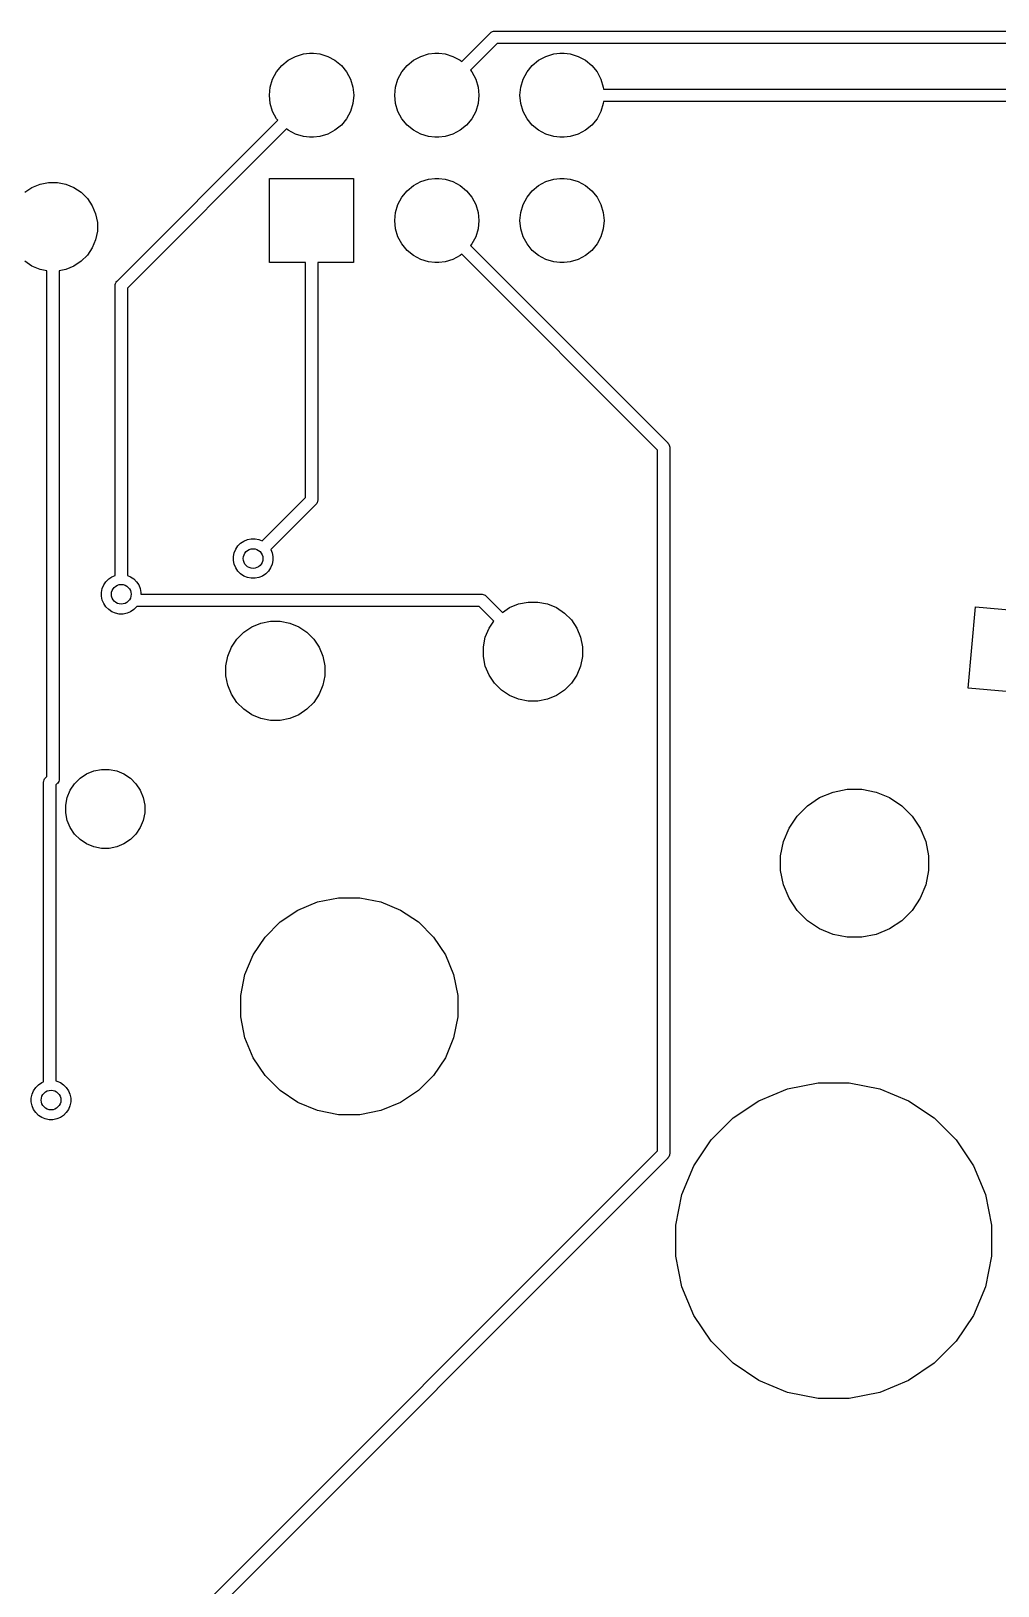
# Model space of a CAD drawing. Extents: x 3.67 to 7.92, y -5.42 to -1.8.
# Drawn here: x 5.134 to 5.906, y -3.061 to -1.82 of the extents above; entities that cross this region are included whole.
import ezdxf

# ---------------------------------------------------------------- set-up
doc = ezdxf.new("R2010")
doc.units = 0
doc.header["$MEASUREMENT"] = 0
doc.layers.add('BLACK', color=7, linetype='CONTINUOUS')

msp = doc.modelspace()

# ---------------------------------------------------------------- linework, layer by layer
at = {"layer": 'BLACK', "linetype": 'CONTINUOUS'}
for p, q in [((5.48783, -1.83434), (5.50029, -1.82189)), ((5.50029, -1.82189), (5.50044, -1.8217)), ((5.50044, -1.8217), (5.50063, -1.82155)), ((5.50063, -1.82155), (5.50119, -1.82109)), ((5.50063, -1.82155), (5.50063, -1.82155)), ((5.50119, -1.82109), (5.50204, -1.82063)), ((5.50119, -1.82109), (5.50119, -1.82109)), ((5.50119, -1.82109), (5.50119, -1.82109)), ((5.50204, -1.82063), (5.50297, -1.82035)), ((5.50297, -1.82035), (5.5037, -1.82028)), ((5.5037, -1.82028), (5.50394, -1.82025)), ((5.5037, -1.82028), (5.5037, -1.82028)), ((5.50394, -1.82025), (5.50418, -1.82028)), ((5.50418, -1.82028), (6.25311, -1.82028)), ((5.47763, -1.84454), (5.48783, -1.83434)), ((5.48783, -1.83434), (5.48783, -1.83434)), ((5.50598, -1.83012), (5.49479, -1.8413)), ((6.25131, -1.83012), (5.50598, -1.83012)), ((5.32972, -1.85277), (5.3339, -1.84768)), ((5.3339, -1.84768), (5.339, -1.8435)), ((5.339, -1.8435), (5.34481, -1.84039)), ((5.34481, -1.84039), (5.35112, -1.83848)), ((5.35112, -1.83848), (5.35603, -1.83799)), ((5.35603, -1.83799), (5.35932, -1.83799)), ((5.35932, -1.83799), (5.36424, -1.83848)), ((5.36424, -1.83848), (5.37055, -1.84039)), ((5.37055, -1.84039), (5.37636, -1.8435)), ((5.37636, -1.8435), (5.38145, -1.84768)), ((5.38145, -1.84768), (5.38564, -1.85277)), ((5.42972, -1.85277), (5.4339, -1.84768)), ((5.4339, -1.84768), (5.439, -1.8435)), ((5.439, -1.8435), (5.44481, -1.84039)), ((5.44481, -1.84039), (5.45112, -1.83848)), ((5.45112, -1.83848), (5.45603, -1.83799)), ((5.45603, -1.83799), (5.45932, -1.83799)), ((5.45932, -1.83799), (5.46424, -1.83848)), ((5.46424, -1.83848), (5.47055, -1.84039)), ((5.47055, -1.84039), (5.47636, -1.8435)), ((5.47636, -1.8435), (5.47763, -1.84454)), ((5.49479, -1.8413), (5.48459, -1.8515)), ((5.49479, -1.8413), (5.49479, -1.8413)), ((5.52972, -1.85277), (5.5339, -1.84768)), ((5.5339, -1.84768), (5.539, -1.8435)), ((5.539, -1.8435), (5.54481, -1.84039)), ((5.54481, -1.84039), (5.55112, -1.83848)), ((5.55112, -1.83848), (5.55603, -1.83799)), ((5.55603, -1.83799), (5.55932, -1.83799)), ((5.55932, -1.83799), (5.56424, -1.83848)), ((5.56424, -1.83848), (5.57055, -1.84039)), ((5.57055, -1.84039), (5.57636, -1.8435)), ((5.57636, -1.8435), (5.58145, -1.84768)), ((5.58145, -1.84768), (5.58564, -1.85277)), ((5.3247, -1.8649), (5.32661, -1.85859)), ((5.32661, -1.85859), (5.32972, -1.85277)), ((5.38564, -1.85277), (5.38874, -1.85859)), ((5.38874, -1.85859), (5.39066, -1.8649)), ((5.4247, -1.8649), (5.42661, -1.85859)), ((5.42661, -1.85859), (5.42972, -1.85277)), ((5.48459, -1.8515), (5.48564, -1.85277)), ((5.48564, -1.85277), (5.48874, -1.85859)), ((5.48874, -1.85859), (5.49066, -1.8649)), ((5.5247, -1.8649), (5.52661, -1.85859)), ((5.52661, -1.85859), (5.52972, -1.85277)), ((5.58564, -1.85277), (5.58874, -1.85859)), ((5.58874, -1.85859), (5.59066, -1.8649)), ((5.32405, -1.87146), (5.3247, -1.8649)), ((5.3247, -1.87802), (5.32405, -1.87146)), ((5.39066, -1.8649), (5.3913, -1.87146)), ((5.3913, -1.87146), (5.39066, -1.87802)), ((5.42405, -1.87146), (5.4247, -1.8649)), ((5.4247, -1.87802), (5.42405, -1.87146)), ((5.49066, -1.8649), (5.4913, -1.87146)), ((5.4913, -1.87146), (5.49066, -1.87802)), ((5.52405, -1.87146), (5.5247, -1.8649)), ((5.5247, -1.87802), (5.52405, -1.87146)), ((5.59066, -1.8649), (5.59082, -1.86654)), ((5.59082, -1.86654), (6.21767, -1.86654)), ((5.32661, -1.88433), (5.3247, -1.87802)), ((5.32972, -1.89014), (5.32661, -1.88433)), ((5.38874, -1.88433), (5.38564, -1.89014)), ((5.39066, -1.87802), (5.38874, -1.88433)), ((5.42661, -1.88433), (5.4247, -1.87802)), ((5.42972, -1.89014), (5.42661, -1.88433)), ((5.48874, -1.88433), (5.48564, -1.89014)), ((5.49066, -1.87802), (5.48874, -1.88433)), ((5.52661, -1.88433), (5.5247, -1.87802)), ((5.52972, -1.89014), (5.52661, -1.88433)), ((5.58874, -1.88433), (5.58564, -1.89014)), ((5.59066, -1.87802), (5.58874, -1.88433)), ((5.59082, -1.87638), (5.59066, -1.87802)), ((6.21587, -1.87638), (5.59082, -1.87638)), ((5.2024, -2.01977), (5.33076, -1.89141)), ((5.33076, -1.89141), (5.32972, -1.89014)), ((5.38145, -1.89523), (5.37636, -1.89942)), ((5.38564, -1.89014), (5.38145, -1.89523)), ((5.4339, -1.89523), (5.42972, -1.89014)), ((5.439, -1.89942), (5.4339, -1.89523)), ((5.48145, -1.89523), (5.47636, -1.89942)), ((5.48564, -1.89014), (5.48145, -1.89523)), ((5.5339, -1.89523), (5.52972, -1.89014)), ((5.539, -1.89942), (5.5339, -1.89523)), ((5.58145, -1.89523), (5.57636, -1.89942)), ((5.58564, -1.89014), (5.58145, -1.89523)), ((5.33772, -1.89837), (5.21063, -2.02546)), ((5.339, -1.89942), (5.33772, -1.89837)), ((5.34481, -1.90252), (5.339, -1.89942)), ((5.35112, -1.90444), (5.34481, -1.90252)), ((5.35603, -1.90492), (5.35112, -1.90444)), ((5.35932, -1.90492), (5.35603, -1.90492)), ((5.36424, -1.90444), (5.35932, -1.90492)), ((5.37055, -1.90252), (5.36424, -1.90444)), ((5.37636, -1.89942), (5.37055, -1.90252)), ((5.44481, -1.90252), (5.439, -1.89942)), ((5.45112, -1.90444), (5.44481, -1.90252)), ((5.45603, -1.90492), (5.45112, -1.90444)), ((5.45932, -1.90492), (5.45603, -1.90492)), ((5.46424, -1.90444), (5.45932, -1.90492)), ((5.47055, -1.90252), (5.46424, -1.90444)), ((5.47636, -1.89942), (5.47055, -1.90252)), ((5.54481, -1.90252), (5.539, -1.89942)), ((5.55112, -1.90444), (5.54481, -1.90252)), ((5.55603, -1.90492), (5.55112, -1.90444)), ((5.55932, -1.90492), (5.55603, -1.90492)), ((5.56424, -1.90444), (5.55932, -1.90492)), ((5.57055, -1.90252), (5.56424, -1.90444)), ((5.57636, -1.89942), (5.57055, -1.90252)), ((5.12859, -1.94886), (5.1344, -1.94498)), ((5.1344, -1.94498), (5.14085, -1.94231)), ((5.14085, -1.94231), (5.14769, -1.94094)), ((5.14769, -1.94094), (5.15467, -1.94094)), ((5.15467, -1.94094), (5.16152, -1.94231)), ((5.16152, -1.94231), (5.16796, -1.94498)), ((5.16796, -1.94498), (5.17377, -1.94886)), ((5.32421, -2.00492), (5.32421, -1.93799)), ((5.32421, -1.93799), (5.39114, -1.93799)), ((5.39114, -1.93799), (5.39114, -2.00492)), ((5.42972, -1.95277), (5.4339, -1.94768)), ((5.4339, -1.94768), (5.439, -1.9435)), ((5.439, -1.9435), (5.44481, -1.94039)), ((5.44481, -1.94039), (5.45112, -1.93848)), ((5.45112, -1.93848), (5.45603, -1.93799)), ((5.45603, -1.93799), (5.45932, -1.93799)), ((5.45932, -1.93799), (5.46424, -1.93848)), ((5.46424, -1.93848), (5.47055, -1.94039)), ((5.47055, -1.94039), (5.47636, -1.9435)), ((5.47636, -1.9435), (5.48145, -1.94768)), ((5.48145, -1.94768), (5.48564, -1.95277)), ((5.52972, -1.95277), (5.5339, -1.94768)), ((5.5339, -1.94768), (5.539, -1.9435)), ((5.539, -1.9435), (5.54481, -1.94039)), ((5.54481, -1.94039), (5.55112, -1.93848)), ((5.55112, -1.93848), (5.55603, -1.93799)), ((5.55603, -1.93799), (5.55932, -1.93799)), ((5.55932, -1.93799), (5.56424, -1.93848)), ((5.56424, -1.93848), (5.57055, -1.94039)), ((5.57055, -1.94039), (5.57636, -1.9435)), ((5.57636, -1.9435), (5.58145, -1.94768)), ((5.58145, -1.94768), (5.58564, -1.95277)), ((5.17377, -1.94886), (5.1787, -1.95379)), ((5.1787, -1.95379), (5.18258, -1.95959)), ((5.18258, -1.95959), (5.18525, -1.96604)), ((5.4247, -1.9649), (5.42661, -1.95859)), ((5.42661, -1.95859), (5.42972, -1.95277)), ((5.48564, -1.95277), (5.48874, -1.95859)), ((5.48874, -1.95859), (5.49066, -1.9649)), ((5.5247, -1.9649), (5.52661, -1.95859)), ((5.52661, -1.95859), (5.52972, -1.95277)), ((5.58564, -1.95277), (5.58874, -1.95859)), ((5.58874, -1.95859), (5.59066, -1.9649)), ((5.18525, -1.96604), (5.18661, -1.97289)), ((5.42405, -1.97146), (5.4247, -1.9649)), ((5.4247, -1.97802), (5.42405, -1.97146)), ((5.49066, -1.9649), (5.4913, -1.97146)), ((5.4913, -1.97146), (5.49066, -1.97802)), ((5.52405, -1.97146), (5.5247, -1.9649)), ((5.5247, -1.97802), (5.52405, -1.97146)), ((5.59066, -1.9649), (5.5913, -1.97146)), ((5.5913, -1.97146), (5.59066, -1.97802)), ((5.18661, -1.97987), (5.18525, -1.98671)), ((5.18661, -1.97289), (5.18661, -1.97987)), ((5.42661, -1.98432), (5.4247, -1.97802)), ((5.42972, -1.99014), (5.42661, -1.98432)), ((5.48874, -1.98432), (5.48564, -1.99014)), ((5.49066, -1.97802), (5.48874, -1.98432)), ((5.52661, -1.98432), (5.5247, -1.97802)), ((5.52972, -1.99014), (5.52661, -1.98432)), ((5.58874, -1.98432), (5.58564, -1.99014)), ((5.59066, -1.97802), (5.58874, -1.98432)), ((5.18258, -1.99316), (5.1787, -1.99897)), ((5.18525, -1.98671), (5.18258, -1.99316)), ((5.4339, -1.99523), (5.42972, -1.99014)), ((5.439, -1.99942), (5.4339, -1.99523)), ((5.48564, -1.99014), (5.48459, -1.99141)), ((5.48459, -1.99141), (5.64209, -2.14891)), ((5.5339, -1.99523), (5.52972, -1.99014)), ((5.539, -1.99942), (5.5339, -1.99523)), ((5.58145, -1.99523), (5.57636, -1.99942)), ((5.58564, -1.99014), (5.58145, -1.99523)), ((5.1344, -2.00778), (5.12859, -2.0039)), ((5.14085, -2.01045), (5.1344, -2.00778)), ((5.16796, -2.00778), (5.16152, -2.01045)), ((5.17377, -2.0039), (5.16796, -2.00778)), ((5.1787, -1.99897), (5.17377, -2.0039)), ((5.35276, -2.00492), (5.32421, -2.00492)), ((5.35276, -2.19245), (5.35276, -2.00492)), ((5.39114, -2.00492), (5.3626, -2.00492)), ((5.3626, -2.00492), (5.3626, -2.19425)), ((5.44481, -2.00252), (5.439, -1.99942)), ((5.45112, -2.00444), (5.44481, -2.00252)), ((5.45603, -2.00492), (5.45112, -2.00444)), ((5.45932, -2.00492), (5.45603, -2.00492)), ((5.46424, -2.00444), (5.45932, -2.00492)), ((5.47055, -2.00252), (5.46424, -2.00444)), ((5.47636, -1.99942), (5.47055, -2.00252)), ((5.47763, -1.99837), (5.47636, -1.99942)), ((5.63386, -2.1546), (5.47763, -1.99837)), ((5.54481, -2.00252), (5.539, -1.99942)), ((5.55112, -2.00444), (5.54481, -2.00252)), ((5.55603, -2.00492), (5.55112, -2.00444)), ((5.55932, -2.00492), (5.55603, -2.00492)), ((5.56424, -2.00444), (5.55932, -2.00492)), ((5.57055, -2.00252), (5.56424, -2.00444)), ((5.57636, -1.99942), (5.57055, -2.00252)), ((5.14626, -2.01153), (5.14085, -2.01045)), ((5.14626, -2.41509), (5.14626, -2.01153)), ((5.16152, -2.01045), (5.1561, -2.01153)), ((5.1561, -2.01153), (5.1561, -2.41688)), ((5.20086, -2.02246), (5.20114, -2.02153)), ((5.20114, -2.02153), (5.2016, -2.02068)), ((5.2016, -2.02068), (5.20221, -2.01993)), ((5.20221, -2.01993), (5.2024, -2.01977)), ((5.20076, -2.02343), (5.20079, -2.02318)), ((5.20079, -2.02367), (5.20076, -2.02343)), ((5.20079, -2.02318), (5.20086, -2.02246)), ((5.20079, -2.02318), (5.20079, -2.02318)), ((5.20079, -2.25468), (5.20079, -2.02367)), ((5.21063, -2.02546), (5.21063, -2.25468)), ((5.63386, -2.71383), (5.63386, -2.1546)), ((5.64209, -2.14891), (5.64228, -2.14906)), ((5.64228, -2.14906), (5.64243, -2.14925)), ((5.64243, -2.14925), (5.64243, -2.14925)), ((5.64243, -2.14925), (5.64245, -2.14928)), ((5.64245, -2.14928), (5.64289, -2.14981)), ((5.64289, -2.14981), (5.64335, -2.15067)), ((5.64335, -2.15067), (5.64363, -2.15159)), ((5.64363, -2.15159), (5.6437, -2.15232)), ((5.6437, -2.15232), (5.6437, -2.15232)), ((5.6437, -2.15232), (5.64372, -2.15256)), ((5.64372, -2.15256), (5.6437, -2.1528)), ((5.6437, -2.1528), (5.6437, -2.71562)), ((5.31816, -2.22705), (5.35276, -2.19245)), ((5.36241, -2.19585), (5.36225, -2.19638)), ((5.36253, -2.19545), (5.36241, -2.19585)), ((5.3626, -2.19473), (5.36253, -2.19545)), ((5.3626, -2.19425), (5.36262, -2.19449)), ((5.36262, -2.19449), (5.3626, -2.19473)), ((5.3626, -2.19473), (5.3626, -2.19473)), ((5.36099, -2.19814), (5.32512, -2.23401)), ((5.36117, -2.19798), (5.36099, -2.19814)), ((5.36133, -2.1978), (5.36117, -2.19798)), ((5.36179, -2.19724), (5.36133, -2.1978)), ((5.36133, -2.1978), (5.36133, -2.1978)), ((5.36225, -2.19638), (5.36179, -2.19724)), ((5.29707, -2.23368), (5.29879, -2.2311)), ((5.29879, -2.2311), (5.30098, -2.22891)), ((5.30098, -2.22891), (5.30356, -2.22719)), ((5.30356, -2.22719), (5.30643, -2.226)), ((5.30643, -2.226), (5.30947, -2.22539)), ((5.30947, -2.22539), (5.31257, -2.22539)), ((5.31257, -2.22539), (5.31562, -2.226)), ((5.31562, -2.226), (5.31816, -2.22705)), ((5.29528, -2.23959), (5.29588, -2.23655)), ((5.29528, -2.24269), (5.29528, -2.23959)), ((5.29588, -2.24574), (5.29528, -2.24269)), ((5.29588, -2.23655), (5.29707, -2.23368)), ((5.32512, -2.23401), (5.32617, -2.23655)), ((5.32617, -2.23655), (5.32677, -2.23959)), ((5.32677, -2.24269), (5.32617, -2.24574)), ((5.32677, -2.23959), (5.32677, -2.24269)), ((5.19348, -2.25965), (5.19567, -2.25745)), ((5.19567, -2.25745), (5.19825, -2.25573)), ((5.19825, -2.25573), (5.20079, -2.25468)), ((5.21063, -2.25468), (5.21317, -2.25573)), ((5.21317, -2.25573), (5.21575, -2.25745)), ((5.21575, -2.25745), (5.21794, -2.25965)), ((5.29707, -2.2486), (5.29588, -2.24574)), ((5.29879, -2.25118), (5.29707, -2.2486)), ((5.30098, -2.25337), (5.29879, -2.25118)), ((5.30356, -2.2551), (5.30098, -2.25337)), ((5.30643, -2.25628), (5.30356, -2.2551)), ((5.30947, -2.25689), (5.30643, -2.25628)), ((5.31257, -2.25689), (5.30947, -2.25689)), ((5.31562, -2.25628), (5.31257, -2.25689)), ((5.31848, -2.2551), (5.31562, -2.25628)), ((5.32106, -2.25337), (5.31848, -2.2551)), ((5.32326, -2.25118), (5.32106, -2.25337)), ((5.32498, -2.2486), (5.32326, -2.25118)), ((5.32617, -2.24574), (5.32498, -2.2486)), ((5.18996, -2.26813), (5.19057, -2.26509)), ((5.18996, -2.27124), (5.18996, -2.26813)), ((5.19057, -2.26509), (5.19175, -2.26223)), ((5.19175, -2.26223), (5.19348, -2.25965)), ((5.21794, -2.25965), (5.21966, -2.26223)), ((5.21966, -2.26223), (5.22085, -2.26509)), ((5.22085, -2.26509), (5.22146, -2.26813)), ((5.22146, -2.26813), (5.22146, -2.26969)), ((5.22146, -2.26969), (5.49342, -2.26969)), ((5.49342, -2.26969), (5.49366, -2.26966)), ((5.49366, -2.26966), (5.4939, -2.26969)), ((5.4939, -2.26969), (5.4939, -2.26969)), ((5.4939, -2.26969), (5.49462, -2.26976)), ((5.49462, -2.26976), (5.49555, -2.27004)), ((5.49555, -2.27004), (5.49641, -2.27049)), ((5.19057, -2.27428), (5.18996, -2.27124)), ((5.19175, -2.27714), (5.19057, -2.27428)), ((5.19348, -2.27972), (5.19175, -2.27714)), ((5.19567, -2.28192), (5.19348, -2.27972)), ((5.19825, -2.28364), (5.19567, -2.28192)), ((5.21575, -2.28192), (5.21317, -2.28364)), ((5.21794, -2.27972), (5.21575, -2.28192)), ((5.21807, -2.27953), (5.21794, -2.27972)), ((5.49162, -2.27953), (5.21807, -2.27953)), ((5.50313, -2.29103), (5.49162, -2.27953)), ((5.49641, -2.27049), (5.49716, -2.27111)), ((5.49716, -2.27111), (5.49731, -2.2713)), ((5.49731, -2.2713), (5.51009, -2.28407)), ((5.51009, -2.28407), (5.5157, -2.28032)), ((5.5157, -2.28032), (5.5229, -2.27734)), ((5.5229, -2.27734), (5.53054, -2.27582)), ((5.53054, -2.27582), (5.53834, -2.27582)), ((5.53834, -2.27582), (5.54598, -2.27734)), ((5.54598, -2.27734), (5.55318, -2.28032)), ((5.55318, -2.28032), (5.55966, -2.28465)), ((5.88211, -2.3445), (5.88778, -2.27975)), ((5.88778, -2.27975), (5.95253, -2.28542)), ((5.20112, -2.28483), (5.19825, -2.28364)), ((5.20416, -2.28543), (5.20112, -2.28483)), ((5.20726, -2.28543), (5.20416, -2.28543)), ((5.2103, -2.28483), (5.20726, -2.28543)), ((5.21317, -2.28364), (5.2103, -2.28483)), ((5.31, -2.29564), (5.3172, -2.29266)), ((5.3172, -2.29266), (5.32484, -2.29114)), ((5.32484, -2.29114), (5.33264, -2.29114)), ((5.33264, -2.29114), (5.34028, -2.29266)), ((5.34028, -2.29266), (5.34748, -2.29564)), ((5.49938, -2.29665), (5.50313, -2.29103)), ((5.55966, -2.28465), (5.56517, -2.29017)), ((5.56517, -2.29017), (5.5695, -2.29665)), ((5.29368, -2.31197), (5.29801, -2.30549)), ((5.29801, -2.30549), (5.30352, -2.29997)), ((5.30352, -2.29997), (5.31, -2.29564)), ((5.34748, -2.29564), (5.35396, -2.29997)), ((5.35396, -2.29997), (5.35947, -2.30549)), ((5.35947, -2.30549), (5.3638, -2.31197)), ((5.49487, -2.31149), (5.49639, -2.30385)), ((5.49639, -2.30385), (5.49938, -2.29665)), ((5.5695, -2.29665), (5.57249, -2.30385)), ((5.57249, -2.30385), (5.57401, -2.31149)), ((5.28917, -2.32681), (5.29069, -2.31917)), ((5.29069, -2.31917), (5.29368, -2.31197)), ((5.3638, -2.31197), (5.36679, -2.31917)), ((5.36679, -2.31917), (5.36831, -2.32681)), ((5.49487, -2.31929), (5.49487, -2.31149)), ((5.49639, -2.32693), (5.49487, -2.31929)), ((5.57401, -2.31929), (5.57249, -2.32693)), ((5.57401, -2.31149), (5.57401, -2.31929)), ((5.28917, -2.33461), (5.28917, -2.32681)), ((5.36831, -2.32681), (5.36831, -2.33461)), ((5.49938, -2.33413), (5.49639, -2.32693)), ((5.57249, -2.32693), (5.5695, -2.33413)), ((5.29069, -2.34225), (5.28917, -2.33461)), ((5.29368, -2.34945), (5.29069, -2.34225)), ((5.36679, -2.34225), (5.3638, -2.34945)), ((5.36831, -2.33461), (5.36679, -2.34225)), ((5.50371, -2.34061), (5.49938, -2.33413)), ((5.50922, -2.34612), (5.50371, -2.34061)), ((5.56517, -2.34061), (5.55966, -2.34612)), ((5.5695, -2.33413), (5.56517, -2.34061)), ((5.9124, -2.34715), (5.88211, -2.3445)), ((5.29801, -2.35593), (5.29368, -2.34945)), ((5.30352, -2.36144), (5.29801, -2.35593)), ((5.35947, -2.35593), (5.35396, -2.36144)), ((5.3638, -2.34945), (5.35947, -2.35593)), ((5.5157, -2.35045), (5.50922, -2.34612)), ((5.5229, -2.35343), (5.5157, -2.35045)), ((5.53054, -2.35496), (5.5229, -2.35343)), ((5.53834, -2.35496), (5.53054, -2.35496)), ((5.54598, -2.35343), (5.53834, -2.35496)), ((5.55318, -2.35045), (5.54598, -2.35343)), ((5.55966, -2.34612), (5.55318, -2.35045)), ((5.31, -2.36577), (5.30352, -2.36144)), ((5.3172, -2.36876), (5.31, -2.36577)), ((5.32484, -2.37028), (5.3172, -2.36876)), ((5.34028, -2.36876), (5.33264, -2.37028)), ((5.34748, -2.36577), (5.34028, -2.36876)), ((5.35396, -2.36144), (5.34748, -2.36577)), ((5.33264, -2.37028), (5.32484, -2.37028)), ((5.1437, -2.41944), (5.14377, -2.41872)), ((5.14377, -2.41872), (5.14405, -2.41779)), ((5.14405, -2.41779), (5.14451, -2.41694)), ((5.14451, -2.41694), (5.14513, -2.41619)), ((5.14513, -2.41619), (5.14531, -2.41603)), ((5.14531, -2.41603), (5.14626, -2.41509)), ((5.15575, -2.41902), (5.15529, -2.41987)), ((5.15603, -2.41809), (5.15575, -2.41902)), ((5.1561, -2.41737), (5.15603, -2.41809)), ((5.1561, -2.41688), (5.15613, -2.41713)), ((5.15613, -2.41713), (5.1561, -2.41737)), ((5.1561, -2.41737), (5.1561, -2.41737)), ((5.16845, -2.42087), (5.17284, -2.41648)), ((5.17284, -2.41648), (5.17799, -2.41303)), ((5.17799, -2.41303), (5.18373, -2.41066)), ((5.18373, -2.41066), (5.18981, -2.40945)), ((5.18981, -2.40945), (5.19602, -2.40945)), ((5.19602, -2.40945), (5.2021, -2.41066)), ((5.2021, -2.41066), (5.20783, -2.41303)), ((5.20783, -2.41303), (5.21299, -2.41648)), ((5.21299, -2.41648), (5.21738, -2.42087)), ((5.14368, -2.41968), (5.1437, -2.41944)), ((5.1437, -2.41993), (5.14368, -2.41968)), ((5.1437, -2.41944), (5.1437, -2.41944)), ((5.1437, -2.65863), (5.1437, -2.41993)), ((5.15449, -2.42078), (5.15354, -2.42172)), ((5.15354, -2.42172), (5.15354, -2.65795)), ((5.15468, -2.42062), (5.15449, -2.42078)), ((5.15529, -2.41987), (5.15468, -2.42062)), ((5.16142, -2.43784), (5.16263, -2.43176)), ((5.16263, -2.43176), (5.165, -2.42603)), ((5.165, -2.42603), (5.16845, -2.42087)), ((5.21738, -2.42087), (5.22082, -2.42603)), ((5.22082, -2.42603), (5.2232, -2.43176)), ((5.2232, -2.43176), (5.22441, -2.43784)), ((5.76337, -2.43192), (5.77411, -2.42747)), ((5.77411, -2.42747), (5.78552, -2.4252)), ((5.78552, -2.4252), (5.79716, -2.4252)), ((5.79716, -2.4252), (5.80856, -2.42747)), ((5.80856, -2.42747), (5.81931, -2.43192)), ((5.16142, -2.44405), (5.16142, -2.43784)), ((5.16263, -2.45013), (5.16142, -2.44405)), ((5.22441, -2.44405), (5.2232, -2.45013)), ((5.22441, -2.43784), (5.22441, -2.44405)), ((5.74547, -2.44661), (5.75369, -2.43838)), ((5.75369, -2.43838), (5.76337, -2.43192)), ((5.81931, -2.43192), (5.82898, -2.43838)), ((5.82898, -2.43838), (5.83721, -2.44661)), ((5.165, -2.45586), (5.16263, -2.45013)), ((5.16845, -2.46102), (5.165, -2.45586)), ((5.22082, -2.45586), (5.21738, -2.46102)), ((5.2232, -2.45013), (5.22082, -2.45586)), ((5.73455, -2.46703), (5.739, -2.45628)), ((5.739, -2.45628), (5.74547, -2.44661)), ((5.83721, -2.44661), (5.84367, -2.45628)), ((5.84367, -2.45628), (5.84812, -2.46703)), ((5.17284, -2.46541), (5.16845, -2.46102)), ((5.17799, -2.46886), (5.17284, -2.46541)), ((5.18373, -2.47123), (5.17799, -2.46886)), ((5.20783, -2.46886), (5.2021, -2.47123)), ((5.21299, -2.46541), (5.20783, -2.46886)), ((5.21738, -2.46102), (5.21299, -2.46541)), ((5.73228, -2.47844), (5.73455, -2.46703)), ((5.84812, -2.46703), (5.85039, -2.47844)), ((5.18981, -2.47244), (5.18373, -2.47123)), ((5.19602, -2.47244), (5.18981, -2.47244)), ((5.2021, -2.47123), (5.19602, -2.47244)), ((5.73228, -2.49007), (5.73228, -2.47844)), ((5.85039, -2.47844), (5.85039, -2.49007)), ((5.73455, -2.50148), (5.73228, -2.49007)), ((5.85039, -2.49007), (5.84812, -2.50148)), ((5.739, -2.51223), (5.73455, -2.50148)), ((5.84812, -2.50148), (5.84367, -2.51223)), ((5.34677, -2.52167), (5.36253, -2.51514)), ((5.36253, -2.51514), (5.37926, -2.51181)), ((5.37926, -2.51181), (5.39633, -2.51181)), ((5.39633, -2.51181), (5.41306, -2.51514)), ((5.41306, -2.51514), (5.42882, -2.52167)), ((5.74547, -2.5219), (5.739, -2.51223)), ((5.84367, -2.51223), (5.83721, -2.5219)), ((5.33258, -2.53115), (5.34677, -2.52167)), ((5.42882, -2.52167), (5.44301, -2.53115)), ((5.75369, -2.53012), (5.74547, -2.5219)), ((5.76337, -2.53659), (5.75369, -2.53012)), ((5.82898, -2.53012), (5.81931, -2.53659)), ((5.83721, -2.5219), (5.82898, -2.53012)), ((5.31104, -2.5574), (5.32052, -2.54321)), ((5.32052, -2.54321), (5.33258, -2.53115)), ((5.44301, -2.53115), (5.45507, -2.54321)), ((5.45507, -2.54321), (5.46455, -2.5574)), ((5.77411, -2.54104), (5.76337, -2.53659)), ((5.78552, -2.54331), (5.77411, -2.54104)), ((5.79716, -2.54331), (5.78552, -2.54331)), ((5.80856, -2.54104), (5.79716, -2.54331)), ((5.81931, -2.53659), (5.80856, -2.54104)), ((5.30451, -2.57316), (5.31104, -2.5574)), ((5.46455, -2.5574), (5.47108, -2.57316)), ((5.30118, -2.58989), (5.30451, -2.57316)), ((5.47108, -2.57316), (5.47441, -2.58989)), ((5.30118, -2.60696), (5.30118, -2.58989)), ((5.47441, -2.58989), (5.47441, -2.60696)), ((5.30451, -2.62369), (5.30118, -2.60696)), ((5.47441, -2.60696), (5.47108, -2.62369)), ((5.31104, -2.63945), (5.30451, -2.62369)), ((5.47108, -2.62369), (5.46455, -2.63945)), ((5.32052, -2.65364), (5.31104, -2.63945)), ((5.46455, -2.63945), (5.45507, -2.65364)), ((5.33258, -2.6657), (5.32052, -2.65364)), ((5.45507, -2.65364), (5.44301, -2.6657)), ((5.13446, -2.66863), (5.13565, -2.66577)), ((5.13565, -2.66577), (5.13737, -2.66319)), ((5.13737, -2.66319), (5.13957, -2.661)), ((5.13957, -2.661), (5.14215, -2.65927)), ((5.14215, -2.65927), (5.1437, -2.65863)), ((5.15354, -2.65795), (5.1542, -2.65809)), ((5.1542, -2.65809), (5.15707, -2.65927)), ((5.15707, -2.65927), (5.15965, -2.661)), ((5.15965, -2.661), (5.16184, -2.66319)), ((5.16184, -2.66319), (5.16356, -2.66577)), ((5.16356, -2.66577), (5.16475, -2.66863)), ((5.34677, -2.67518), (5.33258, -2.6657)), ((5.44301, -2.6657), (5.42882, -2.67518)), ((5.71493, -2.67379), (5.73786, -2.66429)), ((5.73786, -2.66429), (5.7622, -2.65945)), ((5.7622, -2.65945), (5.78701, -2.65945)), ((5.78701, -2.65945), (5.81135, -2.66429)), ((5.81135, -2.66429), (5.83428, -2.67379)), ((5.13386, -2.67168), (5.13446, -2.66863)), ((5.13386, -2.67478), (5.13386, -2.67168)), ((5.13446, -2.67782), (5.13386, -2.67478)), ((5.13565, -2.68069), (5.13446, -2.67782)), ((5.16475, -2.67782), (5.16356, -2.68069)), ((5.16475, -2.66863), (5.16535, -2.67168)), ((5.16535, -2.67478), (5.16475, -2.67782)), ((5.16535, -2.67168), (5.16535, -2.67478)), ((5.36253, -2.68171), (5.34677, -2.67518)), ((5.42882, -2.67518), (5.41306, -2.68171)), ((5.6943, -2.68757), (5.71493, -2.67379)), ((5.83428, -2.67379), (5.85492, -2.68757)), ((5.13737, -2.68327), (5.13565, -2.68069)), ((5.13957, -2.68546), (5.13737, -2.68327)), ((5.14215, -2.68718), (5.13957, -2.68546)), ((5.14501, -2.68837), (5.14215, -2.68718)), ((5.14806, -2.68898), (5.14501, -2.68837)), ((5.15116, -2.68898), (5.14806, -2.68898)), ((5.1542, -2.68837), (5.15116, -2.68898)), ((5.15707, -2.68718), (5.1542, -2.68837)), ((5.15965, -2.68546), (5.15707, -2.68718)), ((5.16184, -2.68327), (5.15965, -2.68546)), ((5.16356, -2.68069), (5.16184, -2.68327)), ((5.37926, -2.68504), (5.36253, -2.68171)), ((5.39633, -2.68504), (5.37926, -2.68504)), ((5.41306, -2.68171), (5.39633, -2.68504)), ((5.67675, -2.70512), (5.6943, -2.68757)), ((5.85492, -2.68757), (5.87246, -2.70512)), ((5.1837, -3.16399), (5.63386, -2.71383)), ((5.64363, -2.71683), (5.64342, -2.71752)), ((5.6437, -2.71611), (5.64363, -2.71683)), ((5.6437, -2.71562), (5.64372, -2.71587)), ((5.64372, -2.71587), (5.6437, -2.71611)), ((5.6437, -2.71611), (5.6437, -2.71611)), ((5.66296, -2.72576), (5.67675, -2.70512)), ((5.87246, -2.70512), (5.88625, -2.72576)), ((5.64209, -2.71952), (5.19193, -3.16968)), ((5.64228, -2.71936), (5.64209, -2.71952)), ((5.64243, -2.71918), (5.64228, -2.71936)), ((5.64289, -2.71861), (5.64243, -2.71918)), ((5.64243, -2.71918), (5.64243, -2.71918)), ((5.64335, -2.71776), (5.64289, -2.71861)), ((5.64342, -2.71752), (5.64335, -2.71776)), ((5.65346, -2.74868), (5.66296, -2.72576)), ((5.88625, -2.72576), (5.89575, -2.74868)), ((5.64862, -2.77302), (5.65346, -2.74868)), ((5.89575, -2.74868), (5.90059, -2.77302)), ((5.64862, -2.79784), (5.64862, -2.77302)), ((5.90059, -2.77302), (5.90059, -2.79784)), ((5.65346, -2.82218), (5.64862, -2.79784)), ((5.90059, -2.79784), (5.89575, -2.82218)), ((5.66296, -2.84511), (5.65346, -2.82218)), ((5.89575, -2.82218), (5.88625, -2.84511)), ((5.67675, -2.86574), (5.66296, -2.84511)), ((5.88625, -2.84511), (5.87246, -2.86574)), ((5.6943, -2.88329), (5.67675, -2.86574)), ((5.87246, -2.86574), (5.85492, -2.88329)), ((5.71493, -2.89708), (5.6943, -2.88329)), ((5.85492, -2.88329), (5.83428, -2.89708)), ((5.73786, -2.90658), (5.71493, -2.89708)), ((5.83428, -2.89708), (5.81135, -2.90658)), ((5.7622, -2.91142), (5.73786, -2.90658)), ((5.78701, -2.91142), (5.7622, -2.91142)), ((5.81135, -2.90658), (5.78701, -2.91142))]:
    msp.add_line(p, q, dxfattribs=at)
at = {"layer": 'BLACK'}
for centre in [(5.31102, -2.24114), (5.20571, -2.26969), (5.14961, -2.67323)]:
    msp.add_circle(centre, 0.00787, dxfattribs=at)

doc.saveas('drawing.dxf')
